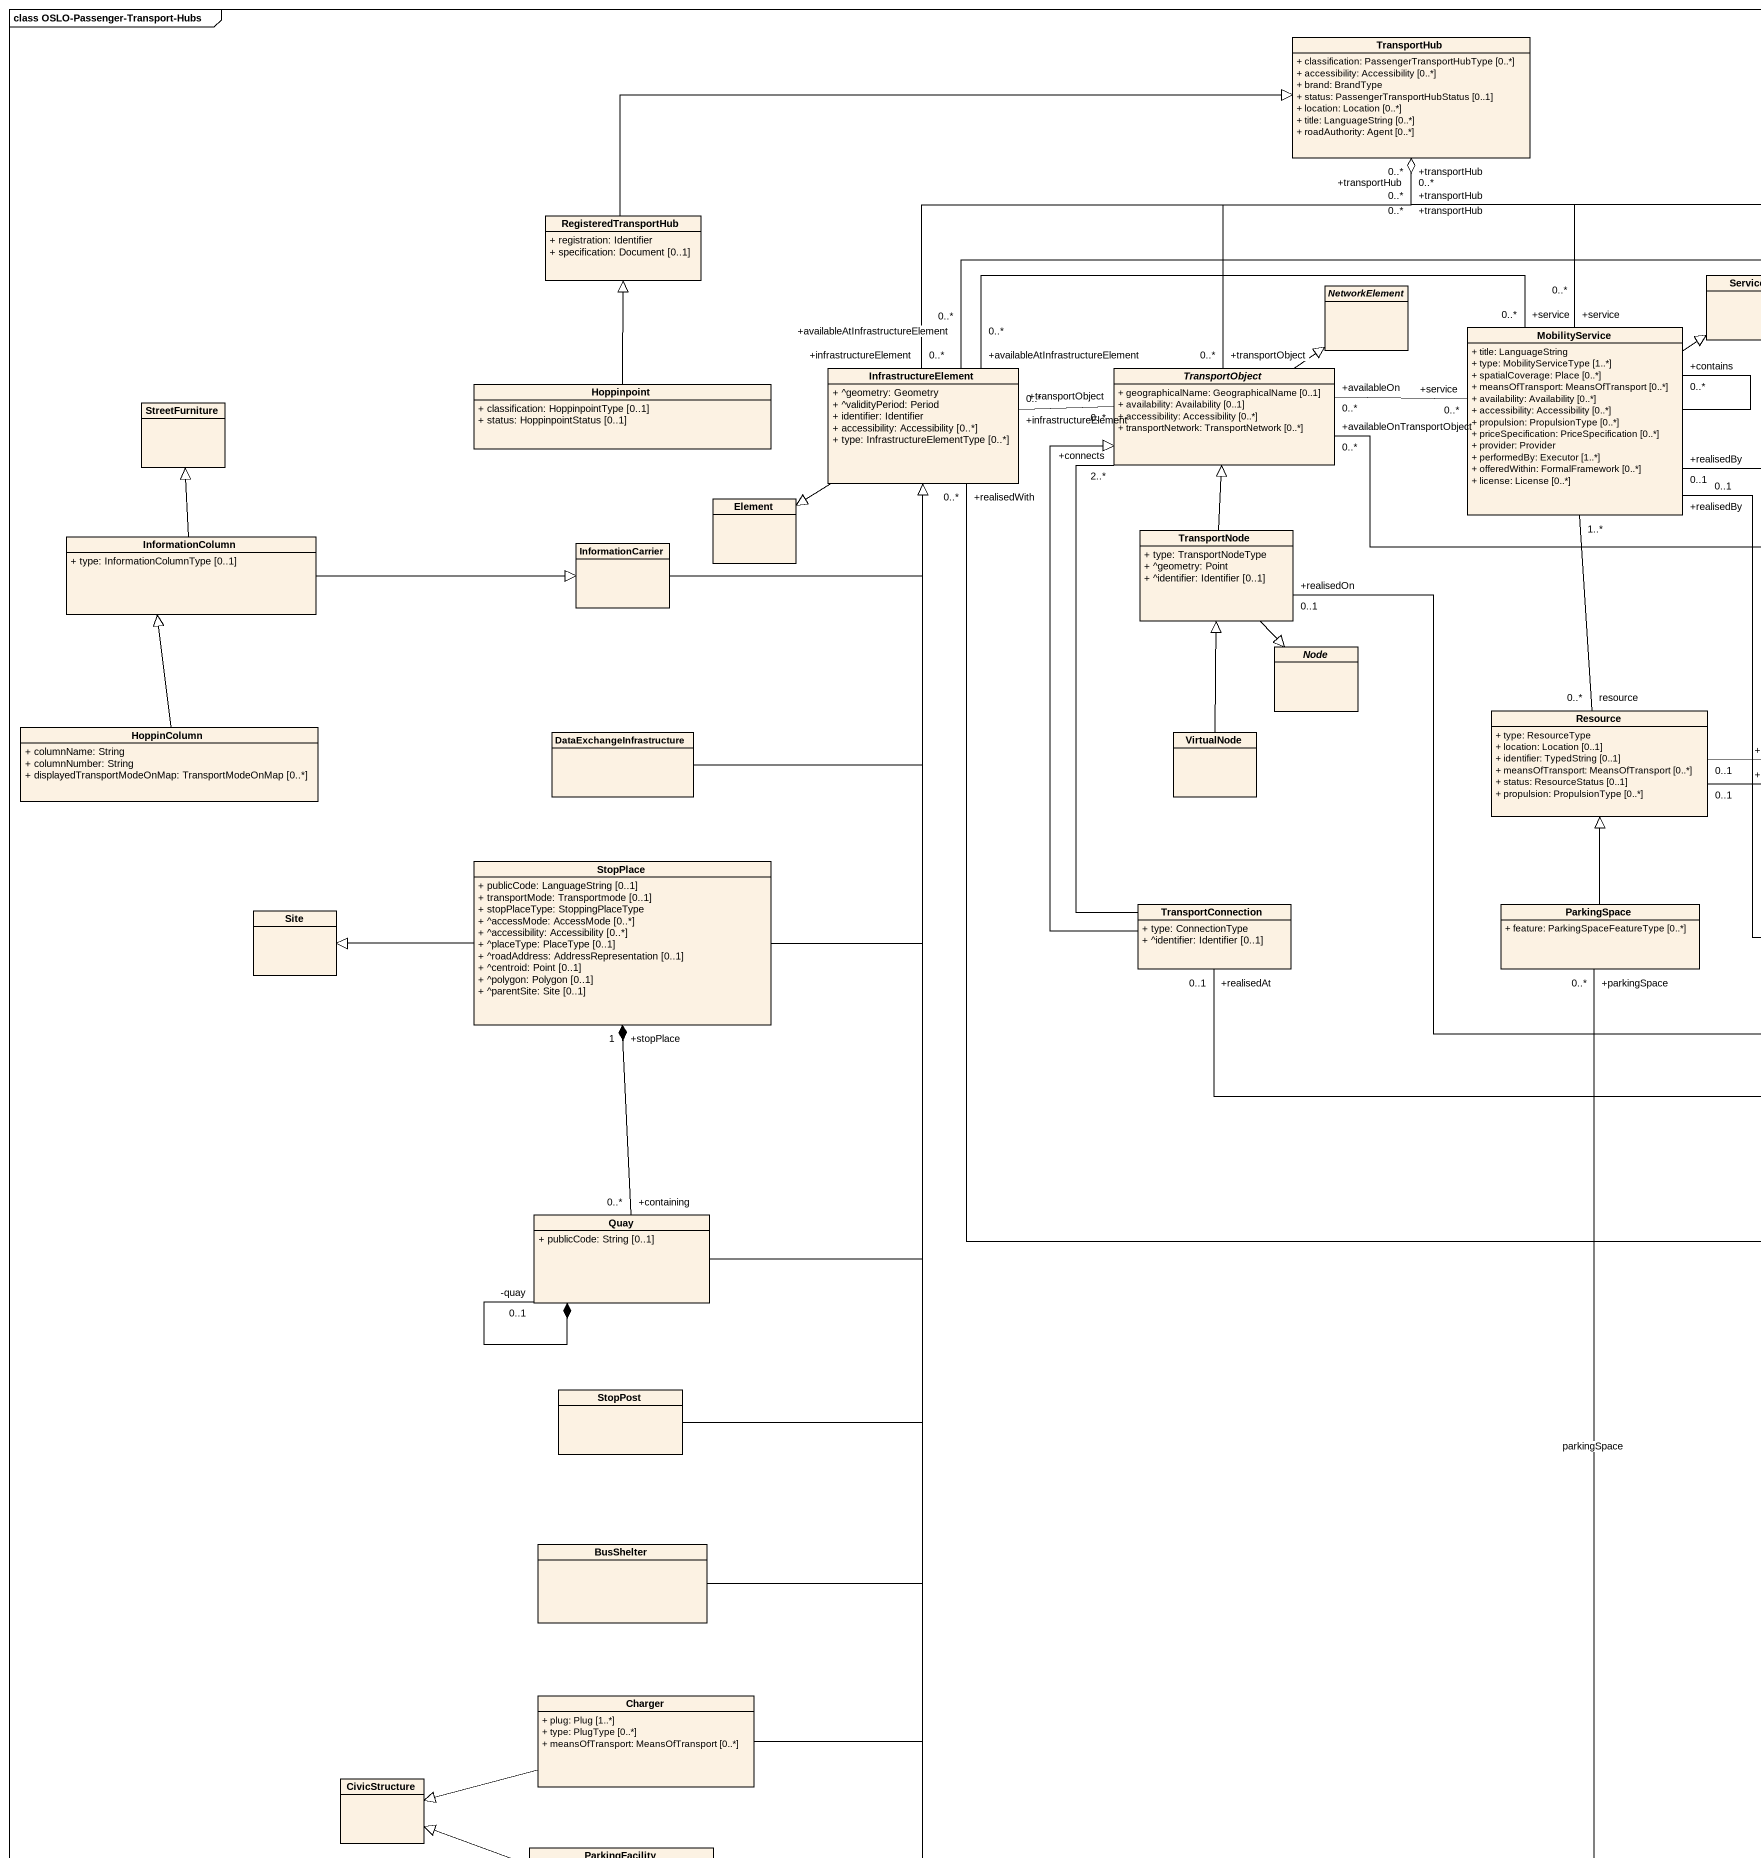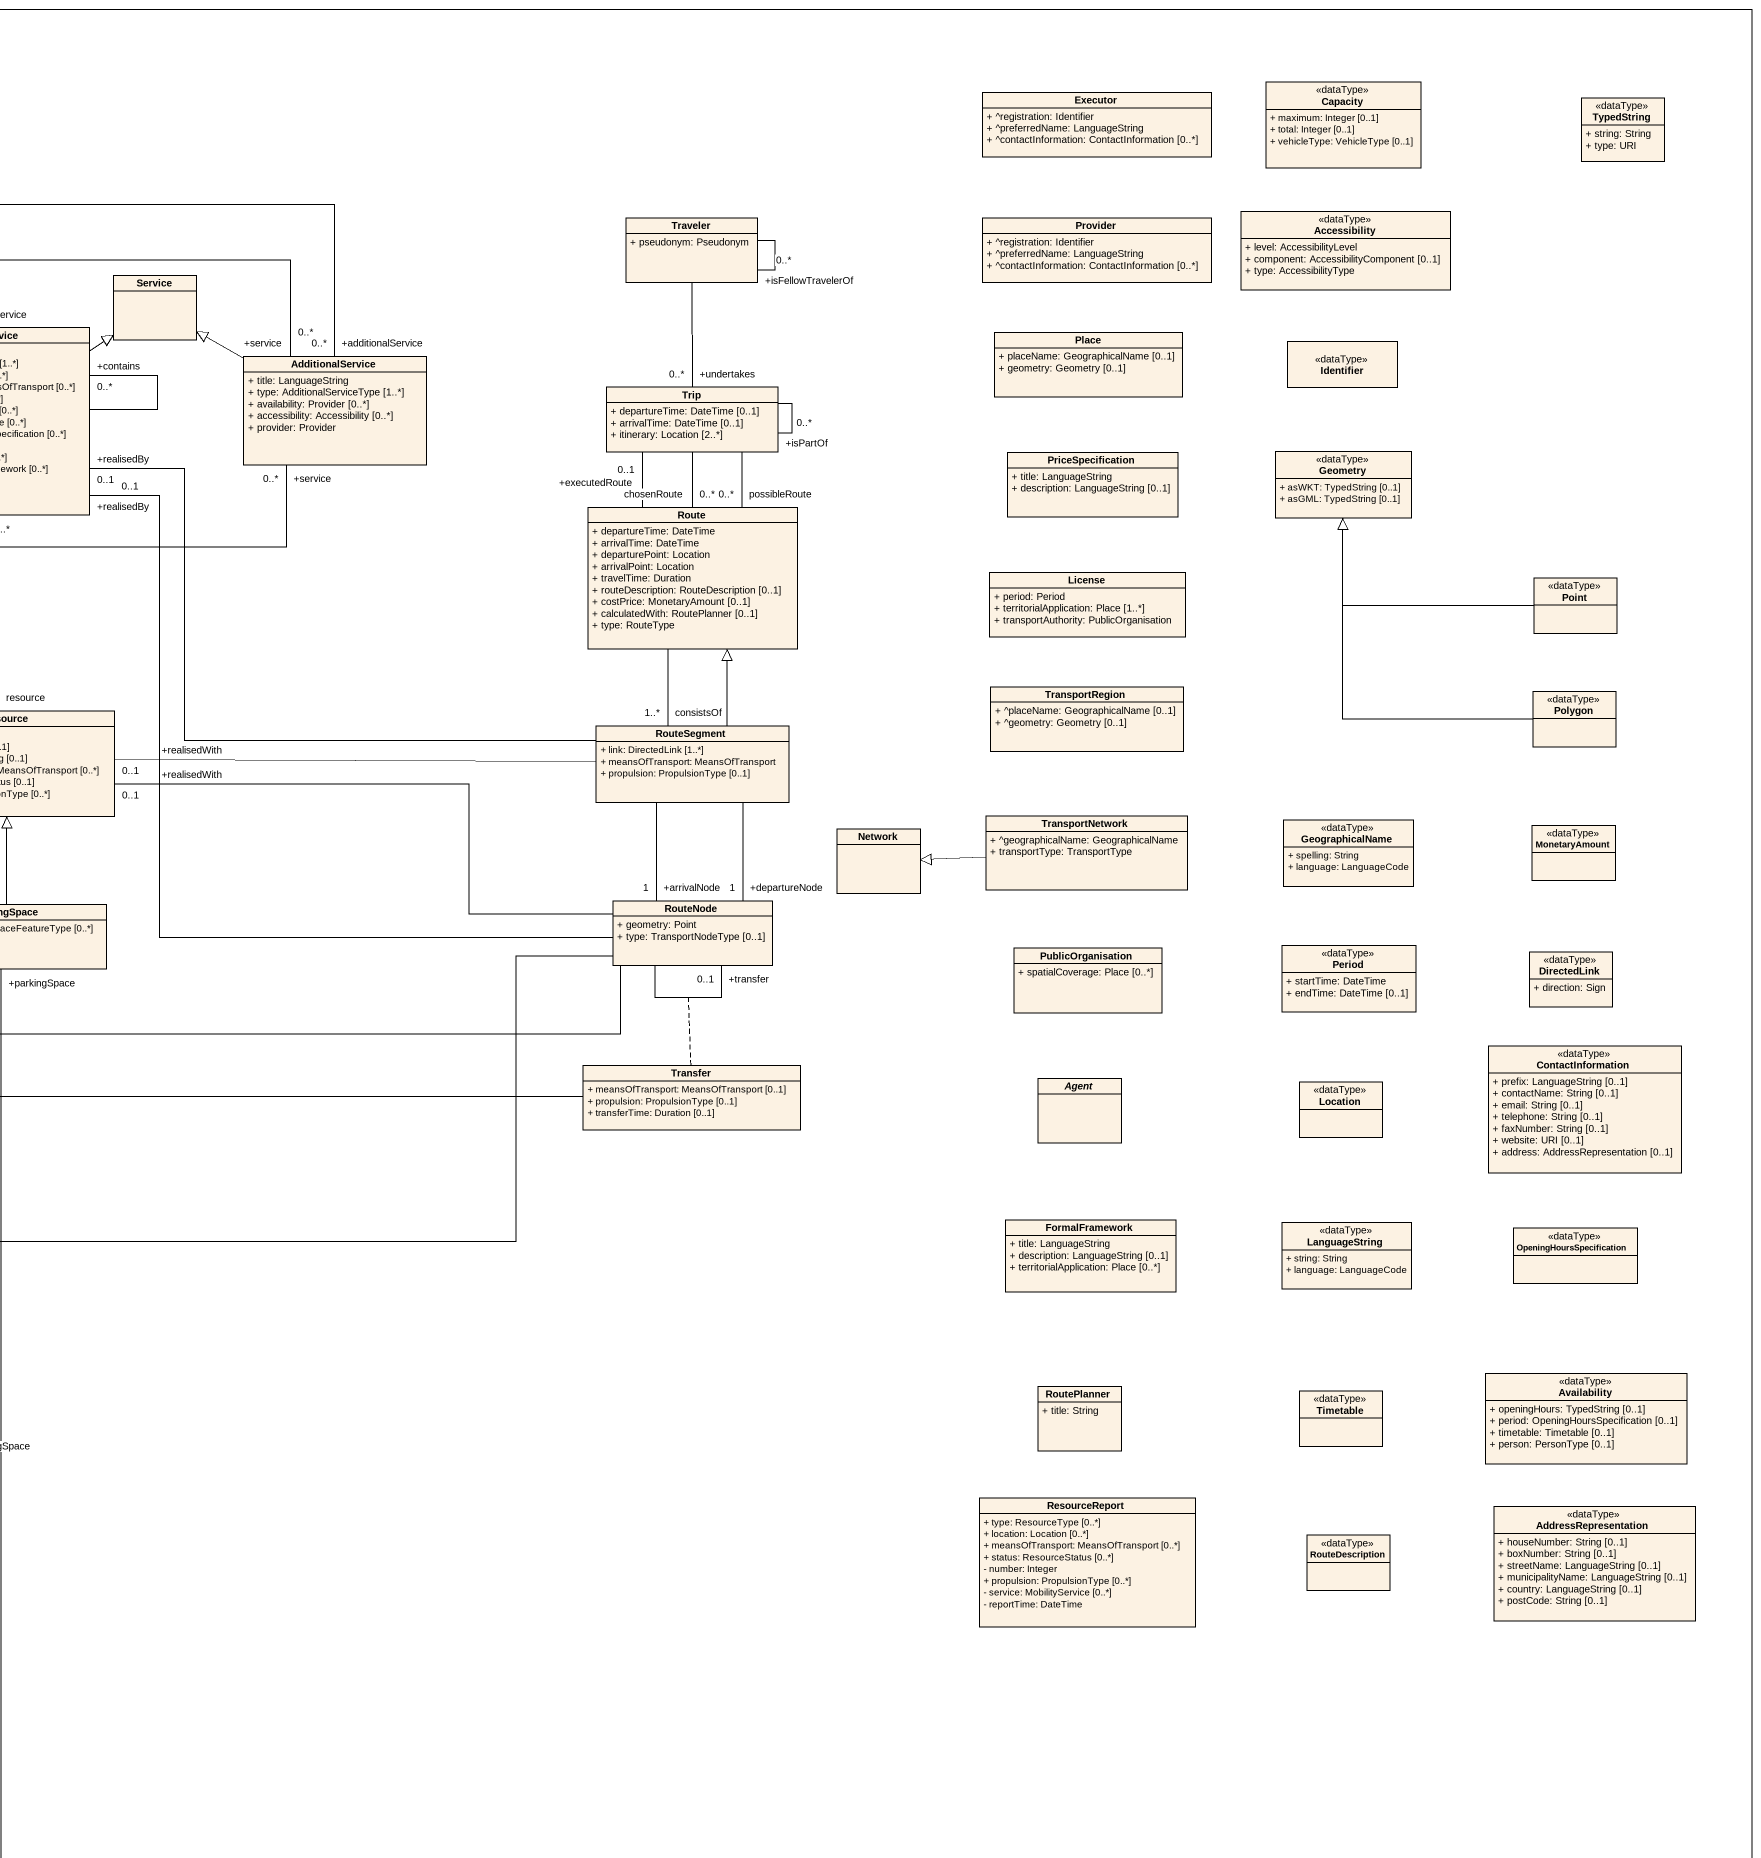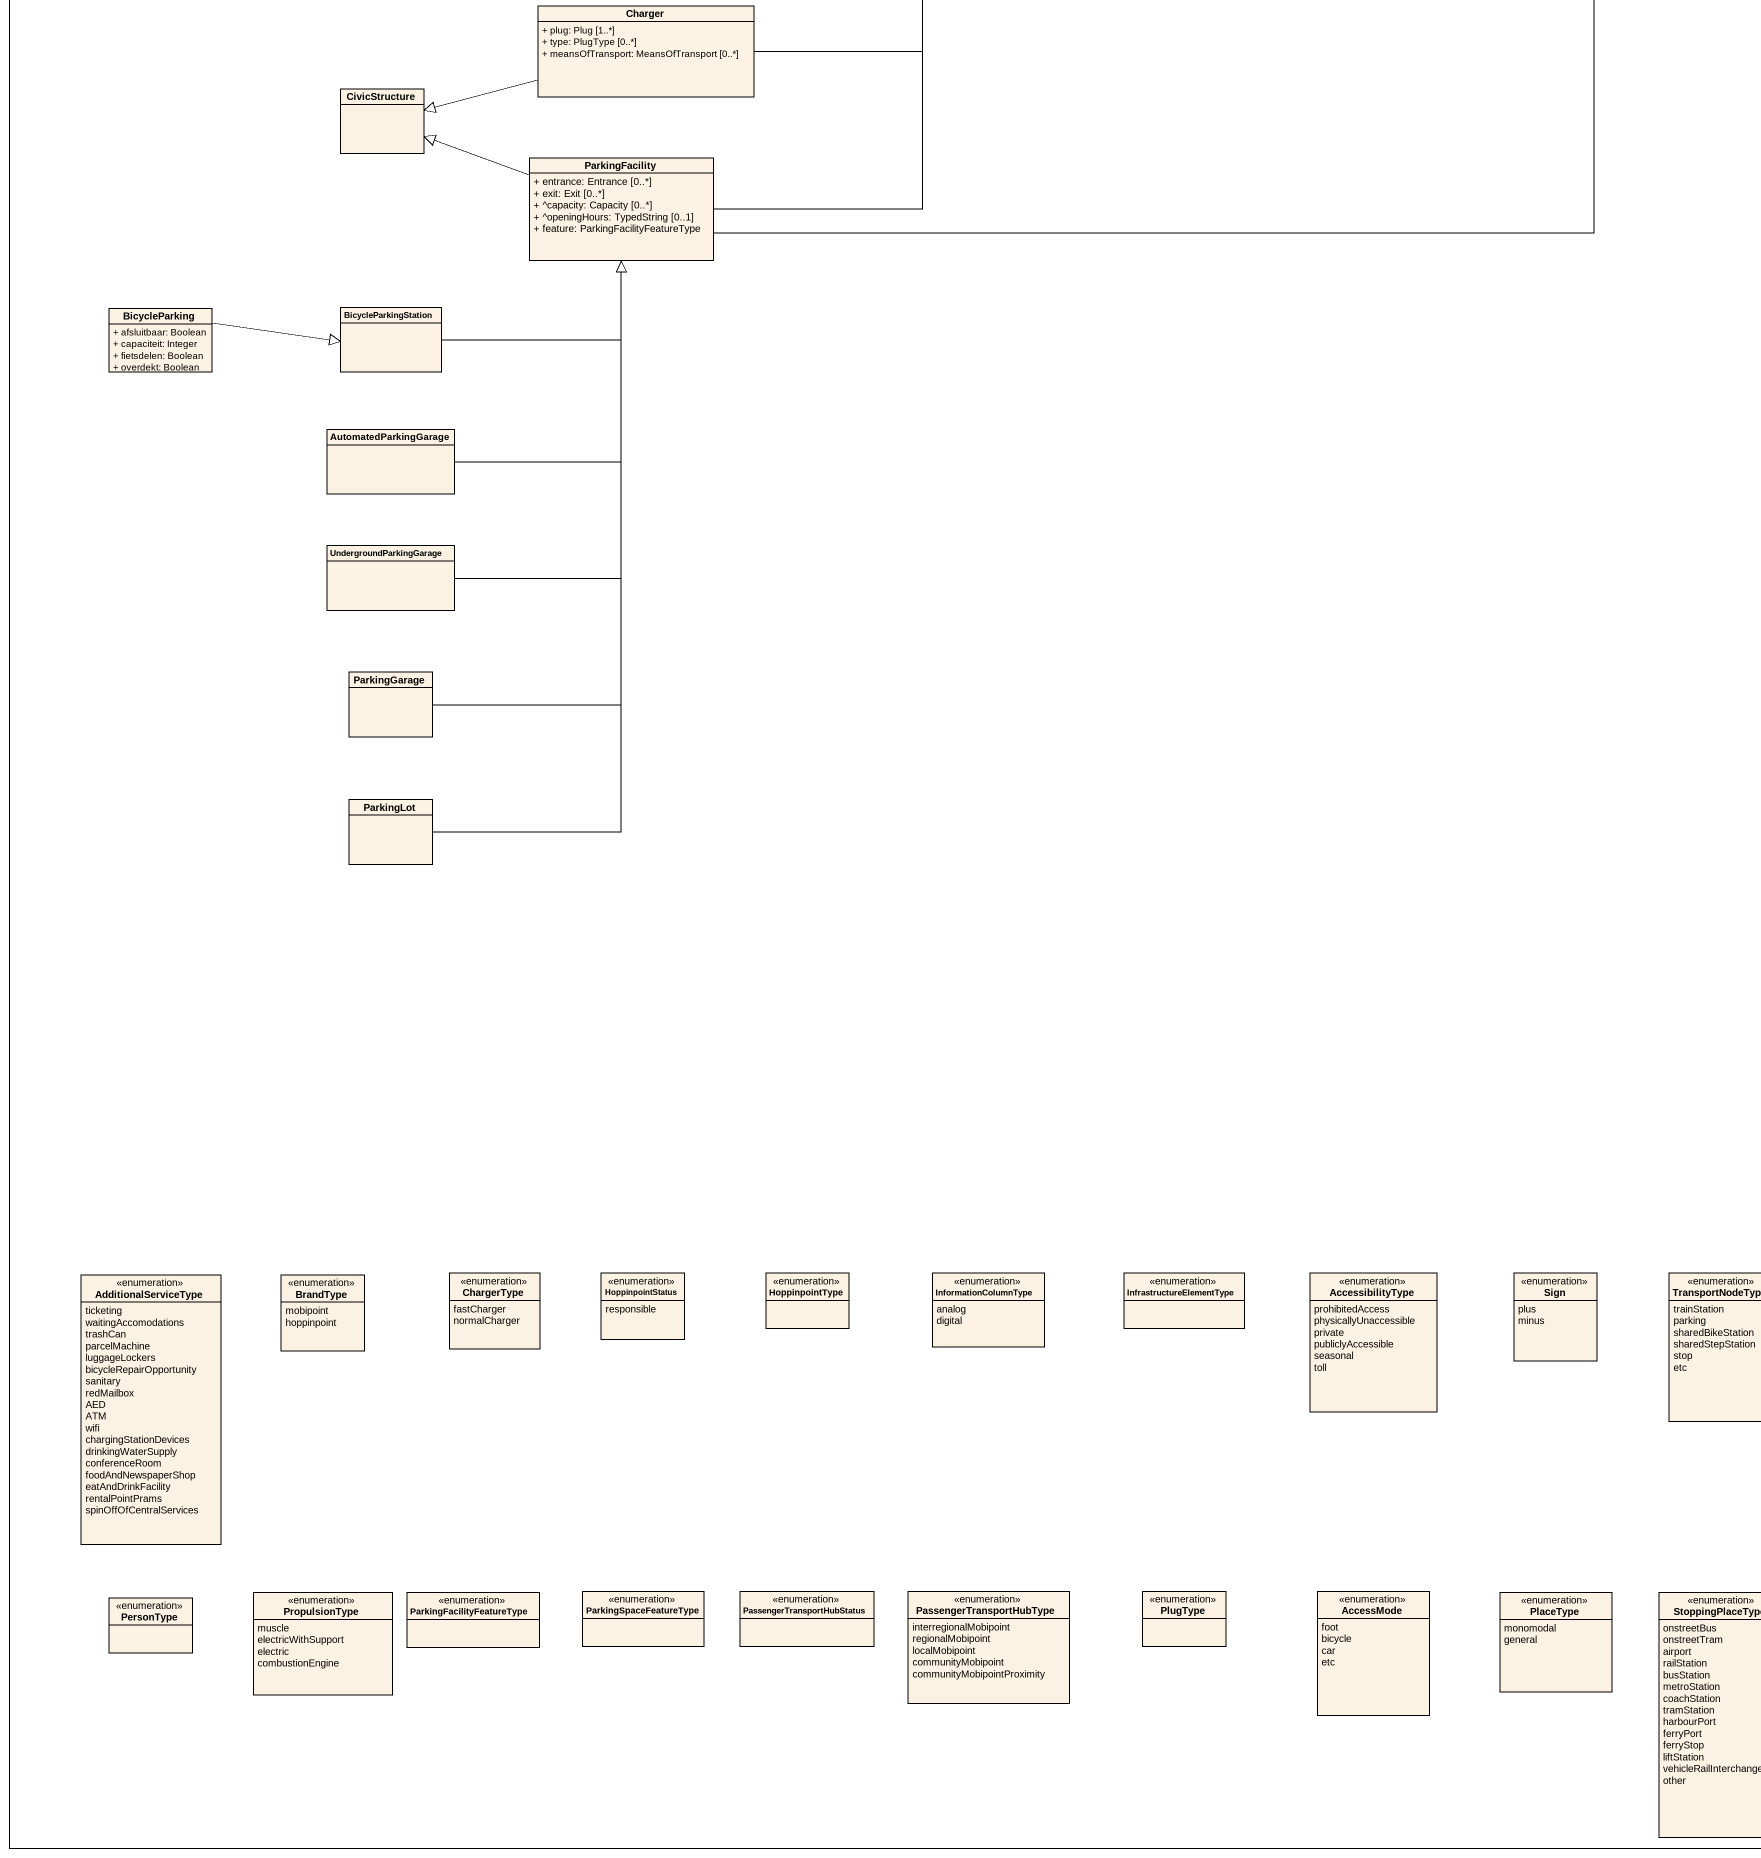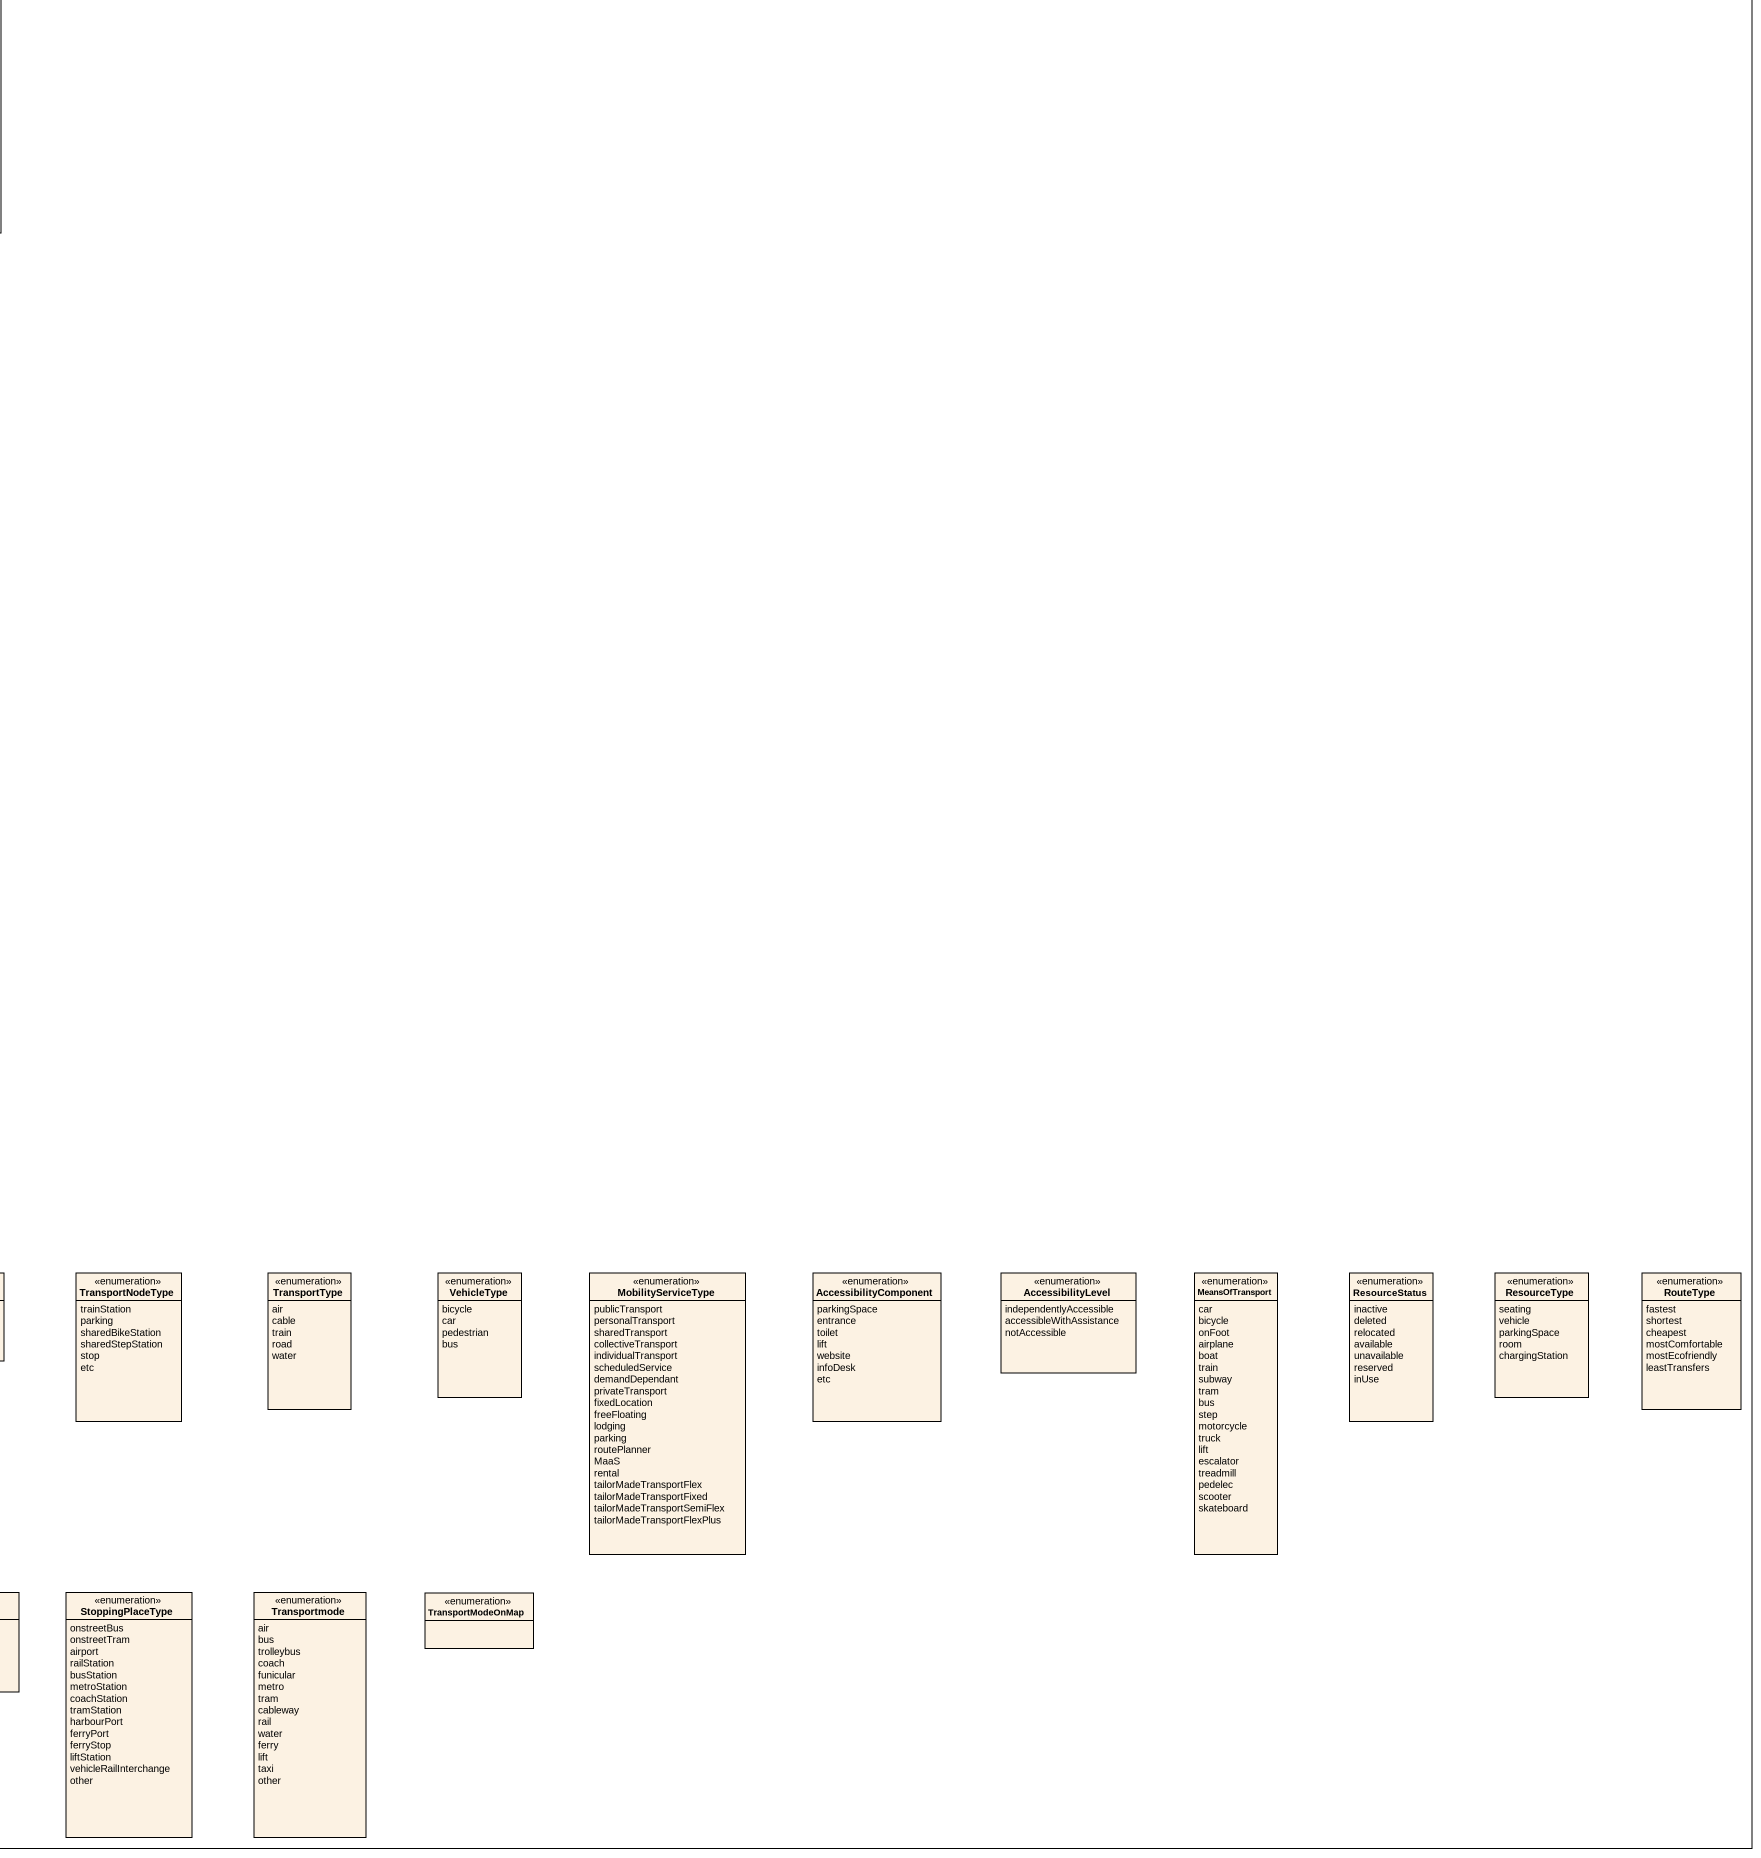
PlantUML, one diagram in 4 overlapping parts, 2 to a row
@startuml
mainframe class OSLO-Passenger-Transport-Hubs
hide circle
hide empty members
skinparam classAttributeIconSize 0
class TransportHub {
  + classification: PassengerTransportHubType [0..*]
  + accessibility: Accessibility [0..*]
  + brand: BrandType
  + status: PassengerTransportHubStatus [0..1]
  + location: Location [0..*]
  + title: LanguageString [0..*]
  + roadAuthority: Agent [0..*]
}
class Capacity <<dataType>> {
  + maximum: Integer [0..1]
  + total: Integer [0..1]
  + vehicleType: VehicleType [0..1]
}
class Executor {
  + ^registration: Identifier
  + ^preferredName: LanguageString
  + ^contactInformation: ContactInformation [0..*]
}
class TypedString <<dataType>> {
  + string: String
  + type: URI
}
class RegisteredTransportHub {
  + registration: Identifier
  + specification: Document [0..1]
}
class Accessibility <<dataType>> {
  + level: AccessibilityLevel
  + component: AccessibilityComponent [0..1]
  + type: AccessibilityType
}
class Traveler {
  + pseudonym: Pseudonym
}
class Provider {
  + ^registration: Identifier
  + ^preferredName: LanguageString
  + ^contactInformation: ContactInformation [0..*]
}
abstract class NetworkElement
class Service
class MobilityService {
  + title: LanguageString
  + type: MobilityServiceType [1..*]
  + spatialCoverage: Place [0..*]
  + meansOfTransport: MeansOfTransport [0..*]
  + availability: Availability [0..*]
  + accessibility: Accessibility [0..*]
  + propulsion: PropulsionType [0..*]
  + priceSpecification: PriceSpecification [0..*]
  + provider: Provider
  + performedBy: Executor [1..*]
  + offeredWithin: FormalFramework [0..*]
  + license: License [0..*]
}
class Place {
  + placeName: GeographicalName [0..1]
  + geometry: Geometry [0..1]
}
class Identifier <<dataType>>
class Hoppinpoint {
  + classification: HoppinpointType [0..1]
  + status: HoppinpointStatus [0..1]
}
class InfrastructureElement {
  + ^geometry: Geometry
  + ^validityPeriod: Period
  + identifier: Identifier
  + accessibility: Accessibility [0..*]
  + type: InfrastructureElementType [0..*]
}
abstract class TransportObject {
  + geographicalName: GeographicalName [0..1]
  + availability: Availability [0..1]
  + accessibility: Accessibility [0..*]
  + transportNetwork: TransportNetwork [0..*]
}
class AdditionalService {
  + title: LanguageString
  + type: AdditionalServiceType [1..*]
  + availability: Provider [0..*]
  + accessibility: Accessibility [0..*]
  + provider: Provider
}
class StreetFurniture
class Trip {
  + departureTime: DateTime [0..1]
  + arrivalTime: DateTime [0..1]
  + itinerary: Location [2..*]
}
class PriceSpecification {
  + title: LanguageString
  + description: LanguageString [0..1]
}
class Geometry <<dataType>> {
  + asWKT: TypedString [0..1]
  + asGML: TypedString [0..1]
}
class Element
class Route {
  + departureTime: DateTime
  + arrivalTime: DateTime
  + departurePoint: Location
  + arrivalPoint: Location
  + travelTime: Duration
  + routeDescription: RouteDescription [0..1]
  + costPrice: MonetaryAmount [0..1]
  + calculatedWith: RoutePlanner [0..1]
  + type: RouteType
}
class InformationColumn {
  + type: InformationColumnType [0..1]
}
class InformationCarrier
class TransportNode {
  + type: TransportNodeType
  + ^geometry: Point
  + ^identifier: Identifier [0..1]
}
class License {
  + period: Period
  + territorialApplication: Place [1..*]
  + transportAuthority: PublicOrganisation
}
class Point <<dataType>>
abstract class "Node" as Node_
class Resource {
  + type: ResourceType
  + location: Location [0..1]
  + identifier: TypedString [0..1]
  + meansOfTransport: MeansOfTransport [0..*]
  + status: ResourceStatus [0..1]
  + propulsion: PropulsionType [0..*]
}
class TransportRegion {
  + ^placeName: GeographicalName [0..1]
  + ^geometry: Geometry [0..1]
}
class Polygon <<dataType>>
class HoppinColumn {
  + columnName: String
  + columnNumber: String
  + displayedTransportModeOnMap: TransportModeOnMap [0..*]
}
class DataExchangeInfrastructure
class VirtualNode
class RouteSegment {
  + link: DirectedLink [1..*]
  + meansOfTransport: MeansOfTransport
  + propulsion: PropulsionType [0..1]
}
class "Network" as Network_
class TransportNetwork {
  + ^geographicalName: GeographicalName
  + transportType: TransportType
}
class GeographicalName <<dataType>> {
  + spelling: String
  + language: LanguageCode
}
class MonetaryAmount <<dataType>>
class StopPlace {
  + publicCode: LanguageString [0..1]
  + transportMode: Transportmode [0..1]
  + stopPlaceType: StoppingPlaceType
  + ^accessMode: AccessMode [0..*]
  + ^accessibility: Accessibility [0..*]
  + ^placeType: PlaceType [0..1]
  + ^roadAddress: AddressRepresentation [0..1]
  + ^centroid: Point [0..1]
  + ^polygon: Polygon [0..1]
  + ^parentSite: Site [0..1]
}
class Site
class TransportConnection {
  + type: ConnectionType
  + ^identifier: Identifier [0..1]
}
class ParkingSpace {
  + feature: ParkingSpaceFeatureType [0..*]
}
class RouteNode {
  + geometry: Point
  + type: TransportNodeType [0..1]
}
class PublicOrganisation {
  + spatialCoverage: Place [0..*]
}
class Period <<dataType>> {
  + startTime: DateTime
  + endTime: DateTime [0..1]
}
class DirectedLink <<dataType>> {
  + direction: Sign
}
class ContactInformation <<dataType>> {
  + prefix: LanguageString [0..1]
  + contactName: String [0..1]
  + email: String [0..1]
  + telephone: String [0..1]
  + faxNumber: String [0..1]
  + website: URI [0..1]
  + address: AddressRepresentation [0..1]
}
class Transfer {
  + meansOfTransport: MeansOfTransport [0..1]
  + propulsion: PropulsionType [0..1]
  + transferTime: Duration [0..1]
}
abstract class "Agent" as Agent_
class Location <<dataType>>
class Quay {
  + publicCode: String [0..1]
}
class FormalFramework {
  + title: LanguageString
  + description: LanguageString [0..1]
  + territorialApplication: Place [0..*]
}
class LanguageString <<dataType>> {
  + string: String
  + language: LanguageCode
}
class OpeningHoursSpecification <<dataType>>
class RoutePlanner {
  + title: String
}
class Availability <<dataType>> {
  + openingHours: TypedString [0..1]
  + period: OpeningHoursSpecification [0..1]
  + timetable: Timetable [0..1]
  + person: PersonType [0..1]
}
class StopPost
class Timetable <<dataType>>
class ResourceReport {
  + type: ResourceType [0..*]
  + location: Location [0..*]
  + meansOfTransport: MeansOfTransport [0..*]
  + status: ResourceStatus [0..*]
  - number: Integer
  + propulsion: PropulsionType [0..*]
  - service: MobilityService [0..*]
  - reportTime: DateTime
}
class AddressRepresentation <<dataType>> {
  + houseNumber: String [0..1]
  + boxNumber: String [0..1]
  + streetName: LanguageString [0..1]
  + municipalityName: LanguageString [0..1]
  + country: LanguageString [0..1]
  + postCode: String [0..1]
}
class BusShelter
class RouteDescription <<dataType>>
class Charger {
  + plug: Plug [1..*]
  + type: PlugType [0..*]
  + meansOfTransport: MeansOfTransport [0..*]
}
class CivicStructure
class ParkingFacility {
  + entrance: Entrance [0..*]
  + exit: Exit [0..*]
  + ^capacity: Capacity [0..*]
  + ^openingHours: TypedString [0..1]
  + feature: ParkingFacilityFeatureType
}
class BicycleParking {
  + afsluitbaar: Boolean
  + capaciteit: Integer
  + fietsdelen: Boolean
  + overdekt: Boolean
}
class BicycleParkingStation
class AutomatedParkingGarage
class UndergroundParkingGarage
class ParkingGarage
class ParkingLot
enum AdditionalServiceType {
  ticketing
  waitingAccomodations
  trashCan
  parcelMachine
  luggageLockers
  bicycleRepairOpportunity
  sanitary
  redMailbox
  AED
  ATM
  wifi
  chargingStationDevices
  drinkingWaterSupply
  conferenceRoom
  foodAndNewspaperShop
  eatAndDrinkFacility
  rentalPointPrams
  spinOffOfCentralServices
}
enum BrandType {
  mobipoint
  hoppinpoint
}
enum ChargerType {
  fastCharger
  normalCharger
}
enum HoppinpointStatus {
  responsible
}
enum HoppinpointType
enum InformationColumnType {
  analog
  digital
}
enum InfrastructureElementType
enum AccessibilityType {
  prohibitedAccess
  physicallyUnaccessible
  private
  publiclyAccessible
  seasonal
  toll
}
enum Sign {
  plus
  minus
}
enum TransportNodeType {
  trainStation
  parking
  sharedBikeStation
  sharedStepStation
  stop
  etc
}
enum TransportType {
  air
  cable
  train
  road
  water
}
enum VehicleType {
  bicycle
  car
  pedestrian
  bus
}
enum MobilityServiceType {
  publicTransport
  personalTransport
  sharedTransport
  collectiveTransport
  individualTransport
  scheduledService
  demandDependant
  privateTransport
  fixedLocation
  freeFloating
  lodging
  parking
  routePlanner
  MaaS
  rental
  tailorMadeTransportFlex
  tailorMadeTransportFixed
  tailorMadeTransportSemiFlex
  tailorMadeTransportFlexPlus
}
enum AccessibilityComponent {
  parkingSpace
  entrance
  toilet
  lift
  website
  infoDesk
  etc
}
enum AccessibilityLevel {
  independentlyAccessible
  accessibleWithAssistance
  notAccessible
}
enum MeansOfTransport {
  car
  bicycle
  onFoot
  airplane
  boat
  train
  subway
  tram
  bus
  step
  motorcycle
  truck
  lift
  escalator
  treadmill
  pedelec
  scooter
  skateboard
}
enum ResourceStatus {
  inactive
  deleted
  relocated
  available
  unavailable
  reserved
  inUse
}
enum ResourceType {
  seating
  vehicle
  parkingSpace
  room
  chargingStation
}
enum RouteType {
  fastest
  shortest
  cheapest
  mostComfortable
  mostEcofriendly
  leastTransfers
}
enum PersonType
enum PropulsionType {
  muscle
  electricWithSupport
  electric
  combustionEngine
}
enum ParkingFacilityFeatureType
enum ParkingSpaceFeatureType
enum PassengerTransportHubStatus
enum PassengerTransportHubType {
  interregionalMobipoint
  regionalMobipoint
  localMobipoint
  communityMobipoint
  communityMobipointProximity
}
enum PlugType
enum AccessMode {
  foot
  bicycle
  car
  etc
}
enum PlaceType {
  monomodal
  general
}
enum StoppingPlaceType {
  onstreetBus
  onstreetTram
  airport
  railStation
  busStation
  metroStation
  coachStation
  tramStation
  harbourPort
  ferryPort
  ferryStop
  liftStation
  vehicleRailInterchange
  other
}
enum Transportmode {
  air
  bus
  trolleybus
  coach
  funicular
  metro
  tram
  cableway
  rail
  water
  ferry
  lift
  taxi
  other
}
enum TransportModeOnMap
RegisteredTransportHub -right-|> TransportHub
Traveler "+isFellowTravelerOf\n0..*" -- Traveler
Traveler -- "+undertakes\n0..*" Trip
MobilityService "+service\n0..*" -up-o "+transportHub\n0..*" TransportHub
MobilityService -up-|> Service
MobilityService -- "+contains\n0..*" MobilityService
MobilityService "+service\n0..*" -left- "+availableOn\n0..*" TransportObject
MobilityService "1..*" -- "resource\n0..*" Resource
Hoppinpoint -up-|> RegisteredTransportHub
InfrastructureElement "+infrastructureElement\n0..*" -up-o "+transportHub\n0..*" TransportHub
InfrastructureElement "+availableAtInfrastructureElement\n0..*" -right- "+service\n0..*" MobilityService
InfrastructureElement "+infrastructureElement\n0..*" -right- "+transportObject\n0..*" TransportObject
InfrastructureElement --|> Element
TransportObject "+transportObject\n0..*" -up-o "+transportHub\n0..*" TransportHub
TransportObject -up-|> NetworkElement
AdditionalService "+additionalService\n0..*" -up-o "+transportHub\n0..*" TransportHub
AdditionalService -left-|> Service
AdditionalService "+service\n0..*" -left- "+availableAtInfrastructureElement\n0..*" InfrastructureElement
AdditionalService "+service\n0..*" -left- "+availableOnTransportObject\n0..*" TransportObject
Trip "+isPartOf\n0..*" -- Trip
Trip -- "possibleRoute\n0..*" Route
Trip -- "chosenRoute\n0..*" Route
Trip -- "+executedRoute\n0..1" Route
Route -- "consistsOf\n1..*" RouteSegment
InformationColumn -up-|> StreetFurniture
InformationColumn -right-|> InformationCarrier
InformationCarrier -right-|> InfrastructureElement
TransportNode -up-|> TransportObject
TransportNode --|> Node_
Point -left-|> Geometry
Polygon -up-|> Geometry
HoppinColumn -up-|> InformationColumn
DataExchangeInfrastructure -up-|> InfrastructureElement
VirtualNode -up-|> TransportNode
RouteSegment -left- "+realisedBy\n0..1" MobilityService
RouteSegment -up-|> Route
RouteSegment -left- "+realisedWith\n0..1" Resource
RouteSegment -- "+departureNode\n1" RouteNode
RouteSegment -- "+arrivalNode\n1" RouteNode
TransportNetwork -left-|> Network_
StopPlace -up-|> InfrastructureElement
StopPlace -left-|> Site
TransportConnection -up-|> TransportObject
TransportConnection -up- "+connects\n2..*" TransportObject
ParkingSpace -up-|> Resource
RouteNode -up- "+realisedBy\n0..1" MobilityService
RouteNode -left- "+realisedWith\n0..*" InfrastructureElement
RouteNode -left- "+realisedOn\n0..1" TransportNode
RouteNode -left- "+realisedWith\n0..1" Resource
RouteNode -- "+transfer\n0..1" RouteNode
(RouteNode, RouteNode) .. Transfer
Transfer -left- "+realisedAt\n0..1" TransportConnection
Quay -up-|> InfrastructureElement
Quay "+containing\n0..*" -up-* "+stopPlace\n1" StopPlace
Quay "-quay\n0..1" --* Quay
StopPost -up-|> InfrastructureElement
BusShelter -up-|> InfrastructureElement
Charger -up-|> InfrastructureElement
Charger -left-|> CivicStructure
ParkingFacility -up-|> InfrastructureElement
ParkingFacility -up- "+parkingSpace\n0..*" ParkingSpace : parkingSpace
ParkingFacility -left-|> CivicStructure
BicycleParking -right-|> BicycleParkingStation
BicycleParkingStation -right-|> ParkingFacility
AutomatedParkingGarage -up-|> ParkingFacility
UndergroundParkingGarage -up-|> ParkingFacility
ParkingGarage -up-|> ParkingFacility
ParkingLot -up-|> ParkingFacility
@enduml
